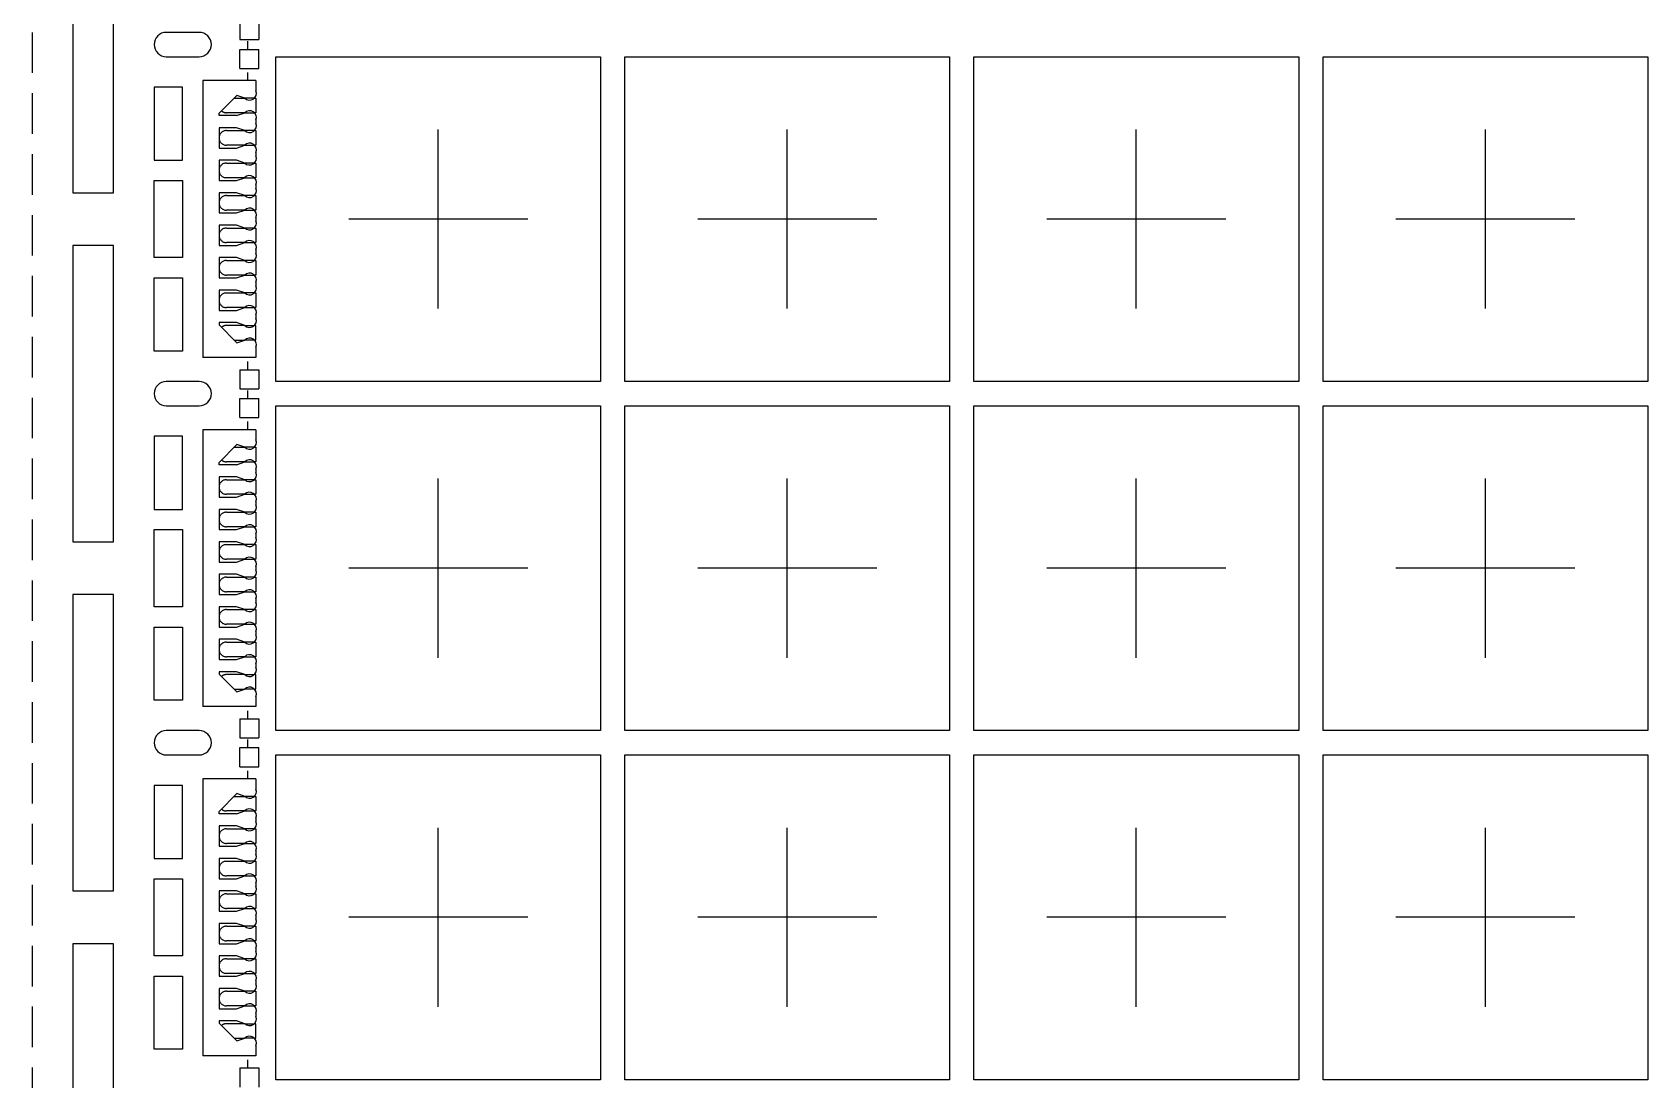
# Model space of a CAD drawing. Extents: x -140 to 1972, y -487 to -95.
# Drawn here: x 1775.64 to 1795.54, y -327.04 to -314.14 of the extents above; entities that cross this region are included whole.
import ezdxf

# ---------------------------------------------------------------- set-up
doc = ezdxf.new("R2010")
doc.units = 0
doc.header["$LTSCALE"] = 5
doc.header["$MEASUREMENT"] = 0
doc.linetypes.add('CENTER', pattern=[2, 1.25, -0.25, 0.25, -0.25])
doc.linetypes.add('HIDDEN', pattern=[0.375, 0.25, -0.125])
doc.layers.add('1', color=7, linetype='CONTINUOUS')
doc.layers.add('1D', color=4, linetype='CONTINUOUS')

msp = doc.modelspace()

# ---------------------------------------------------------------- linework, layer by layer
at = {"layer": '1'}
for p, q in [((1778.195, -313.998, -0.029), (1778.195, -314.233, -0.029)), ((1778.43, -313.998, -0.029), (1778.43, -314.233, -0.029)), ((1778.195, -314.233, -0.029), (1778.43, -314.233, -0.029)), ((1778.195, -314.353, -0.029), (1778.43, -314.353, -0.029)), ((1778.195, -314.588, -0.029), (1778.195, -314.353, -0.029)), ((1778.43, -314.588, -0.029), (1778.43, -314.353, -0.029)), ((1778.195, -314.588, -0.029), (1778.43, -314.588, -0.029)), ((1778.395, -314.738, -0.029), (1778.395, -314.864, -0.029)), ((1777.94, -315.14, -0.029), (1778.16, -314.919, -0.029)), ((1778.256, -314.953, -0.029), (1778.16, -314.919, -0.029)), ((1778.375, -314.953, -0.029), (1778.256, -314.953, -0.029)), ((1778.155, -315.168, -0.029), (1777.94, -315.168, -0.029)), ((1778.155, -315.168, -0.029), (1778.256, -315.133, -0.029)), ((1778.256, -315.133, -0.029), (1778.375, -315.133, -0.029)), ((1778.155, -315.318, -0.029), (1777.94, -315.318, -0.029)), ((1778.256, -315.353, -0.029), (1778.155, -315.318, -0.029)), ((1778.375, -315.353, -0.029), (1778.256, -315.353, -0.029)), ((1778.395, -315.221, -0.029), (1778.395, -315.264, -0.029)), ((1777.94, -315.568, -0.029), (1778.155, -315.568, -0.029)), ((1778.155, -315.568, -0.029), (1778.256, -315.533, -0.029)), ((1778.256, -315.533, -0.029), (1778.375, -315.533, -0.029)), ((1778.155, -315.718, -0.029), (1777.94, -315.718, -0.029)), ((1778.256, -315.753, -0.029), (1778.155, -315.718, -0.029)), ((1778.375, -315.753, -0.029), (1778.256, -315.753, -0.029)), ((1778.395, -315.621, -0.029), (1778.395, -315.664, -0.029)), ((1777.94, -315.968, -0.029), (1778.155, -315.968, -0.029)), ((1778.155, -315.968, -0.029), (1778.256, -315.933, -0.029)), ((1778.256, -315.933, -0.029), (1778.375, -315.933, -0.029)), ((1778.155, -316.118, -0.029), (1777.94, -316.118, -0.029)), ((1778.256, -316.153, -0.029), (1778.155, -316.118, -0.029)), ((1778.375, -316.153, -0.029), (1778.256, -316.153, -0.029)), ((1778.395, -316.021, -0.029), (1778.395, -316.064, -0.029)), ((1777.94, -316.368, -0.029), (1778.155, -316.368, -0.029)), ((1778.155, -316.368, -0.029), (1778.256, -316.333, -0.029)), ((1778.256, -316.333, -0.029), (1778.375, -316.333, -0.029)), ((1778.155, -316.518, -0.029), (1777.94, -316.518, -0.029)), ((1778.256, -316.553, -0.029), (1778.155, -316.518, -0.029)), ((1778.375, -316.553, -0.029), (1778.256, -316.553, -0.029)), ((1778.395, -316.421, -0.029), (1778.395, -316.464, -0.029)), ((1777.94, -316.768, -0.029), (1778.155, -316.768, -0.029)), ((1778.155, -316.768, -0.029), (1778.256, -316.733, -0.029)), ((1778.256, -316.733, -0.029), (1778.375, -316.733, -0.029)), ((1778.155, -316.918, -0.029), (1777.94, -316.918, -0.029)), ((1778.256, -316.953, -0.029), (1778.155, -316.918, -0.029)), ((1778.375, -316.953, -0.029), (1778.256, -316.953, -0.029)), ((1778.395, -316.821, -0.029), (1778.395, -316.864, -0.029)), ((1777.94, -317.168, -0.029), (1778.155, -317.168, -0.029)), ((1778.155, -317.168, -0.029), (1778.256, -317.133, -0.029)), ((1778.256, -317.133, -0.029), (1778.375, -317.133, -0.029)), ((1778.155, -317.318, -0.029), (1777.94, -317.318, -0.029)), ((1778.256, -317.353, -0.029), (1778.155, -317.318, -0.029)), ((1778.375, -317.353, -0.029), (1778.256, -317.353, -0.029)), ((1778.395, -317.221, -0.029), (1778.395, -317.264, -0.029)), ((1777.94, -317.568, -0.029), (1778.155, -317.568, -0.029)), ((1778.155, -317.568, -0.029), (1778.256, -317.533, -0.029)), ((1778.256, -317.533, -0.029), (1778.375, -317.533, -0.029)), ((1778.155, -317.718, -0.029), (1777.94, -317.718, -0.029)), ((1777.94, -317.746, -0.029), (1778.16, -317.966, -0.029)), ((1778.256, -317.753, -0.029), (1778.155, -317.718, -0.029)), ((1778.256, -317.753, -0.029), (1778.375, -317.753, -0.029)), ((1778.395, -317.621, -0.029), (1778.395, -317.664, -0.029)), ((1778.16, -317.966, -0.029), (1778.256, -317.933, -0.029)), ((1778.375, -317.933, -0.029), (1778.256, -317.933, -0.029)), ((1778.395, -318.021, -0.029), (1778.395, -318.148, -0.029)), ((1778.195, -318.298, -0.029), (1778.195, -318.533, -0.029)), ((1778.195, -318.298, -0.029), (1778.43, -318.298, -0.029)), ((1778.43, -318.298, -0.029), (1778.43, -318.533, -0.029)), ((1778.195, -318.533, -0.029), (1778.43, -318.533, -0.029)), ((1778.195, -318.653, -0.029), (1778.43, -318.653, -0.029)), ((1778.195, -318.888, -0.029), (1778.195, -318.653, -0.029)), ((1778.43, -318.888, -0.029), (1778.43, -318.653, -0.029)), ((1778.195, -318.888, -0.029), (1778.43, -318.888, -0.029)), ((1778.395, -319.038, -0.029), (1778.395, -319.164, -0.029)), ((1777.94, -319.44, -0.029), (1778.16, -319.219, -0.029)), ((1778.256, -319.253, -0.029), (1778.16, -319.219, -0.029)), ((1778.375, -319.253, -0.029), (1778.256, -319.253, -0.029)), ((1778.155, -319.468, -0.029), (1777.94, -319.468, -0.029)), ((1778.155, -319.468, -0.029), (1778.256, -319.433, -0.029)), ((1778.256, -319.433, -0.029), (1778.375, -319.433, -0.029)), ((1778.395, -319.521, -0.029), (1778.395, -319.564, -0.029)), ((1778.155, -319.618, -0.029), (1777.94, -319.618, -0.029)), ((1778.256, -319.653, -0.029), (1778.155, -319.618, -0.029)), ((1778.375, -319.653, -0.029), (1778.256, -319.653, -0.029)), ((1777.94, -319.868, -0.029), (1778.155, -319.868, -0.029)), ((1778.155, -319.868, -0.029), (1778.256, -319.833, -0.029)), ((1778.256, -319.833, -0.029), (1778.375, -319.833, -0.029)), ((1778.395, -319.921, -0.029), (1778.395, -319.964, -0.029)), ((1778.155, -320.018, -0.029), (1777.94, -320.018, -0.029)), ((1778.256, -320.053, -0.029), (1778.155, -320.018, -0.029)), ((1778.375, -320.053, -0.029), (1778.256, -320.053, -0.029)), ((1777.94, -320.268, -0.029), (1778.155, -320.268, -0.029)), ((1778.155, -320.268, -0.029), (1778.256, -320.233, -0.029)), ((1778.256, -320.233, -0.029), (1778.375, -320.233, -0.029)), ((1778.395, -320.321, -0.029), (1778.395, -320.364, -0.029)), ((1778.155, -320.418, -0.029), (1777.94, -320.418, -0.029)), ((1778.256, -320.453, -0.029), (1778.155, -320.418, -0.029)), ((1778.375, -320.453, -0.029), (1778.256, -320.453, -0.029)), ((1777.94, -320.668, -0.029), (1778.155, -320.668, -0.029)), ((1778.155, -320.668, -0.029), (1778.256, -320.633, -0.029)), ((1778.256, -320.633, -0.029), (1778.375, -320.633, -0.029)), ((1778.395, -320.721, -0.029), (1778.395, -320.764, -0.029)), ((1778.155, -320.818, -0.029), (1777.94, -320.818, -0.029)), ((1778.256, -320.853, -0.029), (1778.155, -320.818, -0.029)), ((1778.375, -320.853, -0.029), (1778.256, -320.853, -0.029)), ((1777.94, -321.068, -0.029), (1778.155, -321.068, -0.029)), ((1778.155, -321.068, -0.029), (1778.256, -321.033, -0.029)), ((1778.256, -321.033, -0.029), (1778.375, -321.033, -0.029)), ((1778.395, -321.121, -0.029), (1778.395, -321.164, -0.029)), ((1778.155, -321.218, -0.029), (1777.94, -321.218, -0.029)), ((1778.256, -321.253, -0.029), (1778.155, -321.218, -0.029)), ((1778.375, -321.253, -0.029), (1778.256, -321.253, -0.029)), ((1777.94, -321.468, -0.029), (1778.155, -321.468, -0.029)), ((1778.155, -321.468, -0.029), (1778.256, -321.433, -0.029)), ((1778.256, -321.433, -0.029), (1778.375, -321.433, -0.029)), ((1778.395, -321.521, -0.029), (1778.395, -321.564, -0.029)), ((1778.155, -321.618, -0.029), (1777.94, -321.618, -0.029)), ((1778.256, -321.653, -0.029), (1778.155, -321.618, -0.029)), ((1778.375, -321.653, -0.029), (1778.256, -321.653, -0.029)), ((1777.94, -321.868, -0.029), (1778.155, -321.868, -0.029)), ((1778.155, -321.868, -0.029), (1778.256, -321.833, -0.029)), ((1778.256, -321.833, -0.029), (1778.375, -321.833, -0.029)), ((1778.395, -321.921, -0.029), (1778.395, -321.964, -0.029)), ((1778.155, -322.018, -0.029), (1777.94, -322.018, -0.029)), ((1777.94, -322.046, -0.029), (1778.16, -322.266, -0.029)), ((1778.256, -322.053, -0.029), (1778.155, -322.018, -0.029)), ((1778.256, -322.053, -0.029), (1778.375, -322.053, -0.029)), ((1778.16, -322.266, -0.029), (1778.256, -322.233, -0.029)), ((1778.375, -322.233, -0.029), (1778.256, -322.233, -0.029)), ((1778.395, -322.321, -0.029), (1778.395, -322.448, -0.029)), ((1778.195, -322.598, -0.029), (1778.195, -322.833, -0.029)), ((1778.195, -322.598, -0.029), (1778.43, -322.598, -0.029)), ((1778.43, -322.598, -0.029), (1778.43, -322.833, -0.029)), ((1778.195, -322.833, -0.029), (1778.43, -322.833, -0.029)), ((1778.195, -322.953, -0.029), (1778.43, -322.953, -0.029)), ((1778.195, -323.188, -0.029), (1778.195, -322.953, -0.029)), ((1778.43, -323.188, -0.029), (1778.43, -322.953, -0.029)), ((1778.195, -323.188, -0.029), (1778.43, -323.188, -0.029)), ((1778.395, -323.338, -0.029), (1778.395, -323.464, -0.029)), ((1777.94, -323.74, -0.029), (1778.16, -323.519, -0.029)), ((1778.256, -323.553, -0.029), (1778.16, -323.519, -0.029)), ((1778.375, -323.553, -0.029), (1778.256, -323.553, -0.029)), ((1778.155, -323.768, -0.029), (1777.94, -323.768, -0.029)), ((1778.155, -323.768, -0.029), (1778.256, -323.733, -0.029)), ((1778.256, -323.733, -0.029), (1778.375, -323.733, -0.029)), ((1778.155, -323.918, -0.029), (1777.94, -323.918, -0.029)), ((1778.256, -323.953, -0.029), (1778.155, -323.918, -0.029)), ((1778.375, -323.953, -0.029), (1778.256, -323.953, -0.029)), ((1778.395, -323.821, -0.029), (1778.395, -323.864, -0.029)), ((1777.94, -324.168, -0.029), (1778.155, -324.168, -0.029)), ((1778.155, -324.168, -0.029), (1778.256, -324.133, -0.029)), ((1778.256, -324.133, -0.029), (1778.375, -324.133, -0.029)), ((1778.155, -324.318, -0.029), (1777.94, -324.318, -0.029)), ((1778.256, -324.353, -0.029), (1778.155, -324.318, -0.029)), ((1778.375, -324.353, -0.029), (1778.256, -324.353, -0.029)), ((1778.395, -324.221, -0.029), (1778.395, -324.264, -0.029)), ((1777.94, -324.568, -0.029), (1778.155, -324.568, -0.029)), ((1778.155, -324.568, -0.029), (1778.256, -324.533, -0.029)), ((1778.256, -324.533, -0.029), (1778.375, -324.533, -0.029)), ((1778.155, -324.718, -0.029), (1777.94, -324.718, -0.029)), ((1778.256, -324.753, -0.029), (1778.155, -324.718, -0.029)), ((1778.375, -324.753, -0.029), (1778.256, -324.753, -0.029)), ((1778.395, -324.621, -0.029), (1778.395, -324.664, -0.029)), ((1778.155, -324.968, -0.029), (1778.256, -324.933, -0.029)), ((1778.256, -324.933, -0.029), (1778.375, -324.933, -0.029)), ((1777.94, -324.968, -0.029), (1778.155, -324.968, -0.029)), ((1778.155, -325.118, -0.029), (1777.94, -325.118, -0.029)), ((1778.256, -325.153, -0.029), (1778.155, -325.118, -0.029)), ((1778.375, -325.153, -0.029), (1778.256, -325.153, -0.029)), ((1778.395, -325.021, -0.029), (1778.395, -325.064, -0.029)), ((1778.155, -325.368, -0.029), (1778.256, -325.333, -0.029)), ((1778.256, -325.333, -0.029), (1778.375, -325.333, -0.029)), ((1777.94, -325.368, -0.029), (1778.155, -325.368, -0.029)), ((1778.155, -325.518, -0.029), (1777.94, -325.518, -0.029)), ((1778.256, -325.553, -0.029), (1778.155, -325.518, -0.029)), ((1778.375, -325.553, -0.029), (1778.256, -325.553, -0.029)), ((1778.395, -325.421, -0.029), (1778.395, -325.464, -0.029)), ((1778.155, -325.768, -0.029), (1778.256, -325.733, -0.029)), ((1778.256, -325.733, -0.029), (1778.375, -325.733, -0.029)), ((1777.94, -325.768, -0.029), (1778.155, -325.768, -0.029)), ((1778.155, -325.918, -0.029), (1777.94, -325.918, -0.029)), ((1778.256, -325.953, -0.029), (1778.155, -325.918, -0.029)), ((1778.375, -325.953, -0.029), (1778.256, -325.953, -0.029)), ((1778.395, -325.821, -0.029), (1778.395, -325.864, -0.029)), ((1778.155, -326.168, -0.029), (1778.256, -326.133, -0.029)), ((1778.256, -326.133, -0.029), (1778.375, -326.133, -0.029)), ((1777.94, -326.168, -0.029), (1778.155, -326.168, -0.029)), ((1778.155, -326.318, -0.029), (1777.94, -326.318, -0.029)), ((1777.94, -326.346, -0.029), (1778.16, -326.566, -0.029)), ((1778.256, -326.353, -0.029), (1778.155, -326.318, -0.029)), ((1778.256, -326.353, -0.029), (1778.375, -326.353, -0.029)), ((1778.395, -326.221, -0.029), (1778.395, -326.264, -0.029)), ((1778.16, -326.566, -0.029), (1778.256, -326.533, -0.029)), ((1778.375, -326.533, -0.029), (1778.256, -326.533, -0.029)), ((1778.395, -326.621, -0.029), (1778.395, -326.748, -0.029)), ((1778.195, -326.898, -0.029), (1778.195, -327.133, -0.029)), ((1778.195, -326.898, -0.029), (1778.43, -326.898, -0.029)), ((1778.43, -326.898, -0.029), (1778.43, -327.133, -0.029))]:
    msp.add_line(p, q, dxfattribs=at)
at = {"layer": '1', "color": 7}
for p, q in [((1777.74, -314.738, -0.029), (1777.74, -318.148, -0.029)), ((1778.395, -314.738, -0.029), (1777.74, -314.738, -0.029)), ((1777.94, -315.168, -0.029), (1777.94, -315.14, -0.029)), ((1777.94, -315.318, -0.029), (1777.94, -315.568, -0.029)), ((1777.94, -315.718, -0.029), (1777.94, -315.968, -0.029)), ((1777.94, -316.118, -0.029), (1777.94, -316.368, -0.029)), ((1777.94, -316.518, -0.029), (1777.94, -316.768, -0.029)), ((1777.94, -316.918, -0.029), (1777.94, -317.168, -0.029)), ((1777.94, -317.318, -0.029), (1777.94, -317.568, -0.029)), ((1777.94, -317.718, -0.029), (1777.94, -317.746, -0.029)), ((1778.395, -318.148, -0.029), (1777.74, -318.148, -0.029)), ((1777.74, -319.038, -0.029), (1777.74, -322.448, -0.029)), ((1778.395, -319.038, -0.029), (1777.74, -319.038, -0.029)), ((1777.94, -319.468, -0.029), (1777.94, -319.44, -0.029)), ((1777.94, -319.618, -0.029), (1777.94, -319.868, -0.029)), ((1777.94, -320.018, -0.029), (1777.94, -320.268, -0.029)), ((1777.94, -320.418, -0.029), (1777.94, -320.668, -0.029)), ((1777.94, -320.818, -0.029), (1777.94, -321.068, -0.029)), ((1777.94, -321.218, -0.029), (1777.94, -321.468, -0.029)), ((1777.94, -321.618, -0.029), (1777.94, -321.868, -0.029)), ((1777.94, -322.018, -0.029), (1777.94, -322.046, -0.029)), ((1778.395, -322.448, -0.029), (1777.74, -322.448, -0.029)), ((1777.74, -323.338, -0.029), (1777.74, -326.748, -0.029)), ((1778.395, -323.338, -0.029), (1777.74, -323.338, -0.029)), ((1777.94, -323.768, -0.029), (1777.94, -323.74, -0.029)), ((1777.94, -323.918, -0.029), (1777.94, -324.168, -0.029)), ((1777.94, -324.318, -0.029), (1777.94, -324.568, -0.029)), ((1777.94, -324.718, -0.029), (1777.94, -324.968, -0.029)), ((1777.94, -325.118, -0.029), (1777.94, -325.368, -0.029)), ((1777.94, -325.518, -0.029), (1777.94, -325.768, -0.029)), ((1777.94, -325.918, -0.029), (1777.94, -326.168, -0.029)), ((1777.94, -326.318, -0.029), (1777.94, -326.346, -0.029)), ((1778.395, -326.748, -0.029), (1777.74, -326.748, -0.029))]:
    msp.add_line(p, q, dxfattribs=at)
at = {"layer": '1', "ltscale": 10, "elevation": -0.029}
for points in [[(1776.64, -316.118), (1776.64, -312.468), (1776.14, -312.468), (1776.14, -316.118)], [(1777.14, -315.718), (1777.49, -315.718), (1777.49, -314.818), (1777.14, -314.818)], [(1777.14, -315.968), (1777.49, -315.968), (1777.49, -316.918), (1777.14, -316.918)], [(1776.64, -320.418), (1776.64, -316.768), (1776.14, -316.768), (1776.14, -320.418)], [(1777.49, -317.168), (1777.49, -318.068), (1777.14, -318.068), (1777.14, -317.168)], [(1777.14, -320.018), (1777.49, -320.018), (1777.49, -319.118), (1777.14, -319.118)], [(1777.14, -320.268), (1777.49, -320.268), (1777.49, -321.218), (1777.14, -321.218)], [(1776.64, -324.718), (1776.64, -321.068), (1776.14, -321.068), (1776.14, -324.718)], [(1777.49, -321.468), (1777.49, -322.368), (1777.14, -322.368), (1777.14, -321.468)], [(1777.14, -324.318), (1777.49, -324.318), (1777.49, -323.418), (1777.14, -323.418)], [(1777.14, -324.568), (1777.49, -324.568), (1777.49, -325.518), (1777.14, -325.518)], [(1776.64, -329.018), (1776.64, -325.368), (1776.14, -325.368), (1776.14, -329.018)], [(1777.49, -325.768), (1777.49, -326.668), (1777.14, -326.668), (1777.14, -325.768)]]:
    msp.add_lwpolyline(points, close=True, dxfattribs=at)
for points in [[(1777.695, -314.143), (1777.29, -314.143, 1), (1777.29, -314.443), (1777.695, -314.443, 1)], [(1777.695, -318.443), (1777.29, -318.443, 1), (1777.29, -318.743), (1777.695, -318.743, 1)], [(1777.695, -322.743), (1777.29, -322.743, 1), (1777.29, -323.043), (1777.695, -323.043, 1)]]:
    msp.add_lwpolyline(points, format="xyb", close=True, dxfattribs=at)
at = {"layer": '1'}
for centre, start, end in [((1778.316, -314.893, -0.029), 224.7159, 20.4592), ((1778.316, -315.192, -0.029), 339.5408, 135.2841), ((1778.316, -315.293, -0.029), 224.7159, 20.4592), ((1778.316, -315.592, -0.029), 339.5408, 135.2841), ((1778.316, -315.693, -0.029), 224.7159, 20.4592), ((1778.316, -315.992, -0.029), 339.5408, 135.2841), ((1778.316, -316.093, -0.029), 224.7159, 20.4592), ((1778.316, -316.392, -0.029), 339.5408, 135.2841), ((1778.316, -316.493, -0.029), 224.7159, 20.4592), ((1778.316, -316.792, -0.029), 339.5408, 135.2841), ((1778.316, -316.893, -0.029), 224.7159, 20.4592), ((1778.316, -317.192, -0.029), 339.5408, 135.2841), ((1778.316, -317.293, -0.029), 224.7159, 20.4592), ((1778.316, -317.592, -0.029), 339.5408, 135.2841), ((1778.316, -317.693, -0.029), 224.7159, 20.4592), ((1778.316, -317.992, -0.029), 339.5408, 135.2841), ((1778.316, -319.193, -0.029), 224.7159, 20.4592), ((1778.316, -319.492, -0.029), 339.5408, 135.2841), ((1778.316, -319.593, -0.029), 224.7159, 20.4592), ((1778.316, -319.892, -0.029), 339.5408, 135.2841), ((1778.316, -319.993, -0.029), 224.7159, 20.4592), ((1778.316, -320.292, -0.029), 339.5408, 135.2841), ((1778.316, -320.393, -0.029), 224.7159, 20.4592), ((1778.316, -320.692, -0.029), 339.5408, 135.2841), ((1778.316, -320.793, -0.029), 224.7159, 20.4592), ((1778.316, -321.092, -0.029), 339.5408, 135.2841), ((1778.316, -321.193, -0.029), 224.7159, 20.4592), ((1778.316, -321.492, -0.029), 339.5408, 135.2841), ((1778.316, -321.593, -0.029), 224.7159, 20.4592), ((1778.316, -321.892, -0.029), 339.5408, 135.2841), ((1778.316, -321.993, -0.029), 224.7159, 20.4592), ((1778.316, -322.292, -0.029), 339.5408, 135.2841), ((1778.316, -323.493, -0.029), 224.7159, 20.4592), ((1778.316, -323.792, -0.029), 339.5408, 135.2841), ((1778.316, -323.893, -0.029), 224.7159, 20.4592), ((1778.316, -324.192, -0.029), 339.5408, 135.2841), ((1778.316, -324.293, -0.029), 224.7159, 20.4592), ((1778.316, -324.592, -0.029), 339.5408, 135.2841), ((1778.316, -324.693, -0.029), 224.7159, 20.4592), ((1778.316, -324.992, -0.029), 339.5408, 135.2841), ((1778.316, -325.093, -0.029), 224.7159, 20.4592), ((1778.316, -325.392, -0.029), 339.5408, 135.2841), ((1778.316, -325.493, -0.029), 224.7159, 20.4592), ((1778.316, -325.792, -0.029), 339.5408, 135.2841), ((1778.316, -325.893, -0.029), 224.7159, 20.4592), ((1778.316, -326.192, -0.029), 339.5408, 135.2841), ((1778.316, -326.293, -0.029), 224.7159, 20.4592), ((1778.316, -326.592, -0.029), 339.5408, 135.2841)]:
    msp.add_arc(centre, 0.0843, start, end, dxfattribs=at)
at = {"layer": '1D', "linetype": 'HIDDEN', "ltscale": 0.08}
for p, q in [((1778.295, -314.353, -0.029), (1778.295, -314.233, -0.029)), ((1778.295, -314.738, -0.029), (1778.295, -314.588, -0.029)), ((1778.295, -318.298, -0.029), (1778.295, -318.148, -0.029)), ((1778.295, -318.653, -0.029), (1778.295, -318.533, -0.029)), ((1778.295, -319.038, -0.029), (1778.295, -318.888, -0.029)), ((1778.295, -322.598, -0.029), (1778.295, -322.448, -0.029)), ((1778.295, -322.953, -0.029), (1778.295, -322.833, -0.029)), ((1778.295, -323.338, -0.029), (1778.295, -323.188, -0.029)), ((1778.295, -326.898, -0.029), (1778.295, -326.748, -0.029))]:
    msp.add_line(p, q, dxfattribs=at)
at = {"layer": '1D', "linetype": 'CENTER'}
for p, q in [((1780.64, -317.546, -0.029), (1780.64, -315.34, -0.029)), ((1784.94, -317.546, -0.029), (1784.94, -315.34, -0.029)), ((1789.24, -317.546, -0.029), (1789.24, -315.34, -0.029)), ((1793.54, -317.546, -0.029), (1793.54, -315.34, -0.029)), ((1781.742, -316.443, -0.029), (1779.537, -316.443, -0.029)), ((1786.042, -316.443, -0.029), (1783.837, -316.443, -0.029)), ((1790.342, -316.443, -0.029), (1788.137, -316.443, -0.029)), ((1794.642, -316.443, -0.029), (1792.437, -316.443, -0.029)), ((1780.64, -321.846, -0.029), (1780.64, -319.64, -0.029)), ((1784.94, -321.846, -0.029), (1784.94, -319.64, -0.029)), ((1789.24, -321.846, -0.029), (1789.24, -319.64, -0.029)), ((1793.54, -321.846, -0.029), (1793.54, -319.64, -0.029)), ((1781.742, -320.743, -0.029), (1779.537, -320.743, -0.029)), ((1786.042, -320.743, -0.029), (1783.837, -320.743, -0.029)), ((1790.342, -320.743, -0.029), (1788.137, -320.743, -0.029)), ((1794.642, -320.743, -0.029), (1792.437, -320.743, -0.029)), ((1780.64, -326.146, -0.029), (1780.64, -323.94, -0.029)), ((1784.94, -326.146, -0.029), (1784.94, -323.94, -0.029)), ((1789.24, -326.146, -0.029), (1789.24, -323.94, -0.029)), ((1793.54, -326.146, -0.029), (1793.54, -323.94, -0.029)), ((1781.742, -325.043, -0.029), (1779.537, -325.043, -0.029)), ((1786.042, -325.043, -0.029), (1783.837, -325.043, -0.029)), ((1790.342, -325.043, -0.029), (1788.137, -325.043, -0.029)), ((1794.642, -325.043, -0.029), (1792.437, -325.043, -0.029))]:
    msp.add_line(p, q, dxfattribs=at)
at = {"layer": '1D', "color": 4, "linetype": 'HIDDEN', "ltscale": 0.4, "elevation": -0.029}
msp.add_lwpolyline([(1832.94, -281.143), (1832.94, -343.143), (1775.64, -343.143), (1775.64, -281.143)], close=True, dxfattribs=at)
at = {"layer": '1D', "color": 2, "linetype": 'CENTER', "ltscale": 0.8, "elevation": -0.029}
for points in [[(1778.64, -318.443), (1778.64, -314.443), (1782.64, -314.443), (1782.64, -318.443)], [(1782.94, -318.443), (1782.94, -314.443), (1786.94, -314.443), (1786.94, -318.443)], [(1787.24, -318.443), (1787.24, -314.443), (1791.24, -314.443), (1791.24, -318.443)], [(1791.54, -318.443), (1791.54, -314.443), (1795.54, -314.443), (1795.54, -318.443)], [(1778.64, -322.743), (1778.64, -318.743), (1782.64, -318.743), (1782.64, -322.743)], [(1782.94, -322.743), (1782.94, -318.743), (1786.94, -318.743), (1786.94, -322.743)], [(1787.24, -322.743), (1787.24, -318.743), (1791.24, -318.743), (1791.24, -322.743)], [(1791.54, -322.743), (1791.54, -318.743), (1795.54, -318.743), (1795.54, -322.743)], [(1778.64, -327.043), (1778.64, -323.043), (1782.64, -323.043), (1782.64, -327.043)], [(1782.94, -327.043), (1782.94, -323.043), (1786.94, -323.043), (1786.94, -327.043)], [(1787.24, -327.043), (1787.24, -323.043), (1791.24, -323.043), (1791.24, -327.043)], [(1791.54, -327.043), (1791.54, -323.043), (1795.54, -323.043), (1795.54, -327.043)]]:
    msp.add_lwpolyline(points, close=True, dxfattribs=at)
at = {"layer": '1D', "linetype": 'HIDDEN', "ltscale": 0.3, "elevation": -0.029}
for points in [[(1778.127, -314.953), (1778.256, -314.953)], [(1778.375, -314.953), (1778.395, -314.953), (1778.395, -315.133), (1778.375, -315.133)], [(1778.375, -315.353), (1778.395, -315.353), (1778.395, -315.533), (1778.375, -315.533)], [(1778.375, -315.753), (1778.395, -315.753), (1778.395, -315.933), (1778.375, -315.933)], [(1778.375, -316.153), (1778.395, -316.153), (1778.395, -316.333), (1778.375, -316.333)], [(1778.375, -316.553), (1778.395, -316.553), (1778.395, -316.733), (1778.375, -316.733)], [(1778.375, -316.953), (1778.395, -316.953), (1778.395, -317.133), (1778.375, -317.133)], [(1778.375, -317.353), (1778.395, -317.353), (1778.395, -317.533), (1778.375, -317.533)], [(1778.375, -317.933), (1778.395, -317.933), (1778.395, -317.753), (1778.375, -317.753)], [(1778.127, -317.933), (1778.256, -317.933)], [(1778.127, -319.253), (1778.256, -319.253)], [(1778.375, -319.253), (1778.395, -319.253), (1778.395, -319.433), (1778.375, -319.433)], [(1778.375, -319.653), (1778.395, -319.653), (1778.395, -319.833), (1778.375, -319.833)], [(1778.375, -320.053), (1778.395, -320.053), (1778.395, -320.233), (1778.375, -320.233)], [(1778.375, -320.453), (1778.395, -320.453), (1778.395, -320.633), (1778.375, -320.633)], [(1778.375, -320.853), (1778.395, -320.853), (1778.395, -321.033), (1778.375, -321.033)], [(1778.375, -321.253), (1778.395, -321.253), (1778.395, -321.433), (1778.375, -321.433)], [(1778.375, -321.653), (1778.395, -321.653), (1778.395, -321.833), (1778.375, -321.833)], [(1778.375, -322.233), (1778.395, -322.233), (1778.395, -322.053), (1778.375, -322.053)], [(1778.127, -322.233), (1778.256, -322.233)], [(1778.127, -323.553), (1778.256, -323.553)], [(1778.375, -323.553), (1778.395, -323.553), (1778.395, -323.733), (1778.375, -323.733)], [(1778.375, -323.953), (1778.395, -323.953), (1778.395, -324.133), (1778.375, -324.133)], [(1778.375, -324.353), (1778.395, -324.353), (1778.395, -324.533), (1778.375, -324.533)], [(1778.375, -324.753), (1778.395, -324.753), (1778.395, -324.933), (1778.375, -324.933)], [(1778.375, -325.153), (1778.395, -325.153), (1778.395, -325.333), (1778.375, -325.333)], [(1778.375, -325.553), (1778.395, -325.553), (1778.395, -325.733), (1778.375, -325.733)], [(1778.375, -325.953), (1778.395, -325.953), (1778.395, -326.133), (1778.375, -326.133)], [(1778.375, -326.533), (1778.395, -326.533), (1778.395, -326.353), (1778.375, -326.353)], [(1778.127, -326.533), (1778.256, -326.533)]]:
    msp.add_lwpolyline(points, dxfattribs=at)
for points in [[(1778.256, -315.133), (1778.03, -315.133, -0.184483), (1777.97, -315.11, -0.175674)], [(1778.256, -315.533), (1778.03, -315.533, -1), (1778.03, -315.353), (1778.256, -315.353)], [(1778.256, -315.933), (1778.03, -315.933, -1), (1778.03, -315.753), (1778.256, -315.753)], [(1778.256, -316.333), (1778.03, -316.333, -1), (1778.03, -316.153), (1778.256, -316.153)], [(1778.256, -316.733), (1778.03, -316.733, -1), (1778.03, -316.553), (1778.256, -316.553)], [(1778.256, -317.133), (1778.03, -317.133, -1), (1778.03, -316.953), (1778.256, -316.953)], [(1778.256, -317.533), (1778.03, -317.533, -1), (1778.03, -317.353), (1778.256, -317.353)], [(1778.256, -317.753), (1778.03, -317.753, 0.184483), (1777.97, -317.776, 0.175674)], [(1778.256, -319.433), (1778.03, -319.433, -0.184483), (1777.97, -319.41, -0.175674)], [(1778.256, -319.833), (1778.03, -319.833, -1), (1778.03, -319.653), (1778.256, -319.653)], [(1778.256, -320.233), (1778.03, -320.233, -1), (1778.03, -320.053), (1778.256, -320.053)], [(1778.256, -320.633), (1778.03, -320.633, -1), (1778.03, -320.453), (1778.256, -320.453)], [(1778.256, -321.033), (1778.03, -321.033, -1), (1778.03, -320.853), (1778.256, -320.853)], [(1778.256, -321.433), (1778.03, -321.433, -1), (1778.03, -321.253), (1778.256, -321.253)], [(1778.256, -321.833), (1778.03, -321.833, -1), (1778.03, -321.653), (1778.256, -321.653)], [(1778.256, -322.053), (1778.03, -322.053, 0.184483), (1777.97, -322.076, 0.175674)], [(1778.256, -323.733), (1778.03, -323.733, -0.184483), (1777.97, -323.71, -0.175674)], [(1778.256, -324.133), (1778.03, -324.133, -1), (1778.03, -323.953), (1778.256, -323.953)], [(1778.256, -324.533), (1778.03, -324.533, -1), (1778.03, -324.353), (1778.256, -324.353)], [(1778.256, -324.933), (1778.03, -324.933, -1), (1778.03, -324.753), (1778.256, -324.753)], [(1778.256, -325.333), (1778.03, -325.333, -1), (1778.03, -325.153), (1778.256, -325.153)], [(1778.256, -325.733), (1778.03, -325.733, -1), (1778.03, -325.553), (1778.256, -325.553)], [(1778.256, -326.133), (1778.03, -326.133, -1), (1778.03, -325.953), (1778.256, -325.953)], [(1778.256, -326.353), (1778.03, -326.353, 0.184483), (1777.97, -326.376, 0.175674)]]:
    msp.add_lwpolyline(points, format="xyb", dxfattribs=at)

doc.saveas('drawing.dxf')
